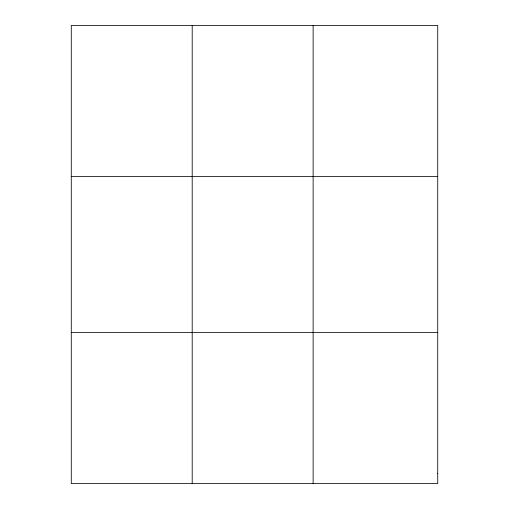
<?xml version="1.0" encoding="UTF-8"?>
<svg xmlns="http://www.w3.org/2000/svg" width="509" height="509" viewBox="0 0 509 509"><rect width="100%" height="100%" fill="white"/><g stroke="black" fill="none" stroke-linecap="round" stroke-linejoin="round"><path stroke-width="0.76" d="M192.205 25.45L192.205 483.55M313.13 25.45L313.13 483.55M71.273 176.623L437.727 176.623M71.273 332.377L437.727 332.377M437.727 473.472L437.727 483.55L71.273 483.55L71.273 25.45L437.727 25.45L437.727 473.472"/></g></svg>
